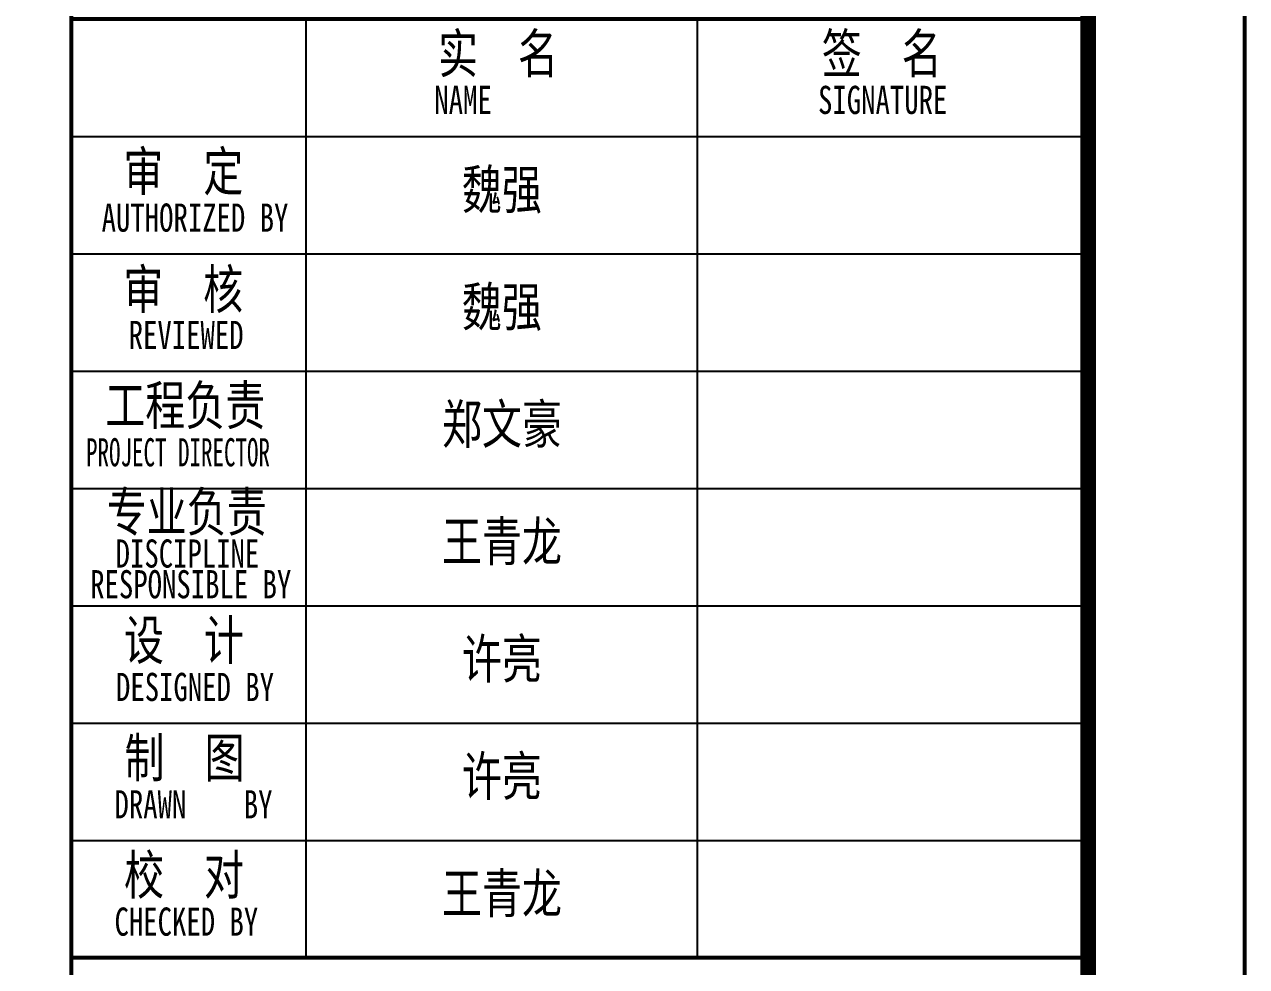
# Model space of a CAD drawing. Extents: x 1738711 to 2346805, y 1189731 to 2516152.
# Drawn here: x 1981074 to 1988886, y 2382225 to 2388247 of the extents above; entities that cross this region are included whole.
import ezdxf
from ezdxf.enums import TextEntityAlignment as Align

# ---------------------------------------------------------------- set-up
doc = ezdxf.new("R2010")
doc.units = 0
doc.header["$LTSCALE"] = 1000
doc.header["$MEASUREMENT"] = 0
doc.layers.add('TK', color=4, linetype='Continuous')
doc.styles.add('宋体', font='SIMSUN.TTF', dxfattribs={"width": 0.75})

# ---------------------------------------------------------------- blocks, each defined once
blk = doc.blocks.new('ZJJT-A2')
at = {"color": 7, "const_width": 25}
blk.add_lwpolyline([(0, 42000), (59400, 42000), (59400, 0), (0, 0)], close=True, dxfattribs=at)
at = {"layer": 'TK', "color": 7}
for p, q in [((53400, 9550), (53400, 3550)), ((55900, 9550), (55900, 3550)), ((51900, 8800), (58400, 8800)), ((51900, 8050), (58400, 8050)), ((51900, 7300), (58400, 7300)), ((51900, 6550), (58400, 6550)), ((51900, 5800), (58400, 5800)), ((51900, 5050), (58400, 5050)), ((51900, 4300), (58400, 4300))]:
    blk.add_line(p, q, dxfattribs=at)
at = {"layer": 'TK', "color": 3, "const_width": 100}
blk.add_lwpolyline([(2500, 41000), (58400, 41000), (58400, 1000), (2500, 1000)], close=True, dxfattribs=at)
at = {"layer": 'TK', "color": 7, "const_width": 25}
for points in [[(51900, 41000), (51900, 1000)], [(51900, 3550), (51900, 9550), (58400, 9550), (58400, 3550)], [(58400, 3550), (51900, 3550)]]:
    blk.add_lwpolyline(points, dxfattribs=at)
blk.add_lwpolyline([(51900, 3550), (58400, 3550), (58400, 1000), (51900, 1000)], close=True, dxfattribs=at)
at = {"layer": 'TK', "color": 7, "style": '宋体'}
for s, height, width, p in [('实  名', 250, 0.75, (54244.4, 9204.3)), ('签  名', 250, 0.75, (56697.3, 9204.3)), ('NAME', 180, 0.75, (54220.9, 8943)), ('SIGNATURE', 180, 0.75, (56673.7, 8943)), ('审  定', 250, 0.75, (52233.3, 8451.2)), ('AUTHORIZED BY', 180, 0.75, (52094.3, 8190.7)), ('审  核', 250, 0.75, (52232.4, 7697.7)), ('REVIEWED', 180, 0.75, (52267.1, 7440.7)), ('工程负责', 250, 0.75, (52117.7, 6955.6)), ('PROJECT DIRECTOR', 180, 0.6, (51994.8, 6690.7)), ('专业负责', 250, 0.75, (52126.7, 6274.8)), ('DISCIPLINE', 180, 0.75, (52183.8, 6043.6)), ('RESPONSIBLE BY', 180, 0.75, (52021.1, 5847.3)), ('设  计', 250, 0.75, (52236.9, 5455.3)), (' DESIGNED BY', 180, 0.75, (52094.3, 5190.7)), ('制  图', 250, 0.75, (52241.5, 4703.3)), ('DRAWN    BY', 180, 0.75, (52176.5, 4440.7)), ('校  对', 250, 0.75, (52237.5, 3954.5)), ('CHECKED BY', 180, 0.75, (52176.7, 3690.7))]:
    blk.add_text(s, height=height, dxfattribs=dict(at, width=width)).set_placement(p)
at = {"layer": 'TK', "style": '宋体', "width": 0.75}
for tag, height, p in [('项目负责人', 350, (6002.9, 39688.7)), ('专业负责人', 350, (6002.9, 38823.7)), ('设计人', 350, (6002.9, 38019.4)), ('版号1', 250, (52603.9, 22193.4)), ('时间1', 250, (57705.3, 22193.4)), ('版号2', 250, (52603.9, 21593.4)), ('时间2', 250, (57705.3, 21593.4)), ('版号3', 250, (52603.9, 20993.4)), ('时间3', 250, (57705.3, 20993.4)), ('建筑会签', 0.0001, (54277.9, 2403.2)), ('电气会签', 0.0001, (57427.9, 2403.2)), ('结构会签', 0.0001, (54277.9, 1803.2)), ('暖通会签', 0.0001, (57427.9, 1803.2)), ('给排水会签', 0.0001, (54277.9, 1249.5)), ('智能化会签', 0.0001, (57427.9, 1249.5))]:
    blk.add_attdef(tag, text='', height=height, dxfattribs=at).set_placement(p, align=Align.CENTER)
for tag, p in [('合作设计单位', (56115.9, 31585.9)), ('版号说明1', (55153.9, 22318.2)), ('版号说明2', (55153.9, 21718.2)), ('版号说明3', (55153.9, 21118.2)), ('建设单位', (55845.2, 16035.9)), ('工程名称', (55845.2, 14835.9)), ('子项名称', (55845.2, 13635.9)), ('图名', (55845.2, 12435.9)), ('工程编号', (54277.9, 11460.9)), ('子项编号', (57427.9, 11460.9)), ('专业', (54277.9, 10710.9)), ('图号', (57427.9, 10710.9)), ('阶段', (54277.9, 9960.9)), ('日期', (57427.9, 9960.9)), ('审定', (54652.9, 8460.9)), ('审核', (54652.9, 7710.9)), ('工程负责', (54652.9, 6960.9)), ('专业负责', (54652.9, 6210.9)), ('设计', (54652.9, 5460.9)), ('制图', (54652.9, 4710.9)), ('校对', (54652.9, 3960.9))]:
    blk.add_attdef(tag, text='', height=250, dxfattribs=at).set_placement(p, align=Align.MIDDLE_CENTER)

msp = doc.modelspace()

# ---------------------------------------------------------------- block references
ref = msp.add_blockref('ZJJT-A2', (1929473, 2378732))
ref.add_attrib('校对', '王青龙', dxfattribs={"layer": 'TK', "height": 250, "style": '宋体', "width": 0.75}).set_placement((1984125.9, 2382692.9), align=Align.MIDDLE_CENTER)
ref.add_attrib('制图', '许亮', dxfattribs={"layer": 'TK', "height": 250, "style": '宋体', "width": 0.75}).set_placement((1984125.9, 2383442.9), align=Align.MIDDLE_CENTER)
ref.add_attrib('设计', '许亮', dxfattribs={"layer": 'TK', "height": 250, "style": '宋体', "width": 0.75}).set_placement((1984125.9, 2384192.9), align=Align.MIDDLE_CENTER)
ref.add_attrib('专业负责', '王青龙', dxfattribs={"layer": 'TK', "height": 250, "style": '宋体', "width": 0.75}).set_placement((1984125.9, 2384942.9), align=Align.MIDDLE_CENTER)
ref.add_attrib('工程负责', '郑文豪', dxfattribs={"layer": 'TK', "height": 250, "style": '宋体', "width": 0.75}).set_placement((1984125.9, 2385692.9), align=Align.MIDDLE_CENTER)
ref.add_attrib('审核', '魏强', dxfattribs={"layer": 'TK', "height": 250, "style": '宋体', "width": 0.75}).set_placement((1984125.9, 2386442.9), align=Align.MIDDLE_CENTER)
ref.add_attrib('审定', '魏强', dxfattribs={"layer": 'TK', "height": 250, "style": '宋体', "width": 0.75}).set_placement((1984125.9, 2387192.9), align=Align.MIDDLE_CENTER)

doc.saveas('drawing.dxf')
